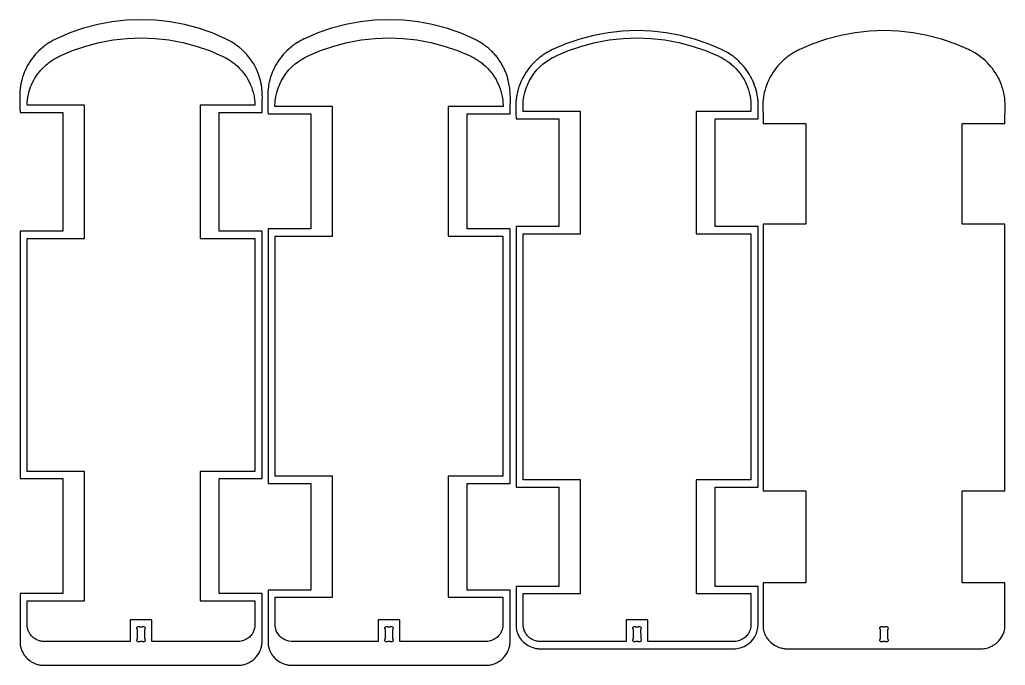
# Model space of a CAD drawing. Extents: x 104.9 to 190.6, y -82.9 to -13.6.
# Drawn here: x 104.91 to 138.85, y -58.81 to -36.59 of the extents above; entities that cross this region are included whole.
import ezdxf

# ---------------------------------------------------------------- set-up
doc = ezdxf.new("R2010")
doc.units = 0
doc.layers.add('SECTIONCUTEDGES', color=18, linetype='CONTINUOUS')

msp = doc.modelspace()

# ---------------------------------------------------------------- linework, layer by layer
at = {"layer": 'SECTIONCUTEDGES'}
for points in [[(105.357, -58.716), (105.405, -58.74), (105.459, -58.762), (105.519, -58.782), (105.56, -58.793), (105.598, -58.801), (105.635, -58.807), (105.673, -58.811), (105.692, -58.813), (112.477, -58.813), (112.522, -58.809), (112.571, -58.802), (112.62, -58.792), (112.669, -58.778), (112.716, -58.762), (112.762, -58.743), (112.807, -58.722), (112.851, -58.697), (112.893, -58.67), (112.934, -58.641), (112.972, -58.609), (113.009, -58.575), (113.044, -58.539), (113.068, -58.51), (113.091, -58.481), (113.112, -58.451), (113.133, -58.42), (113.152, -58.387), (113.169, -58.355), (113.185, -58.321), (113.199, -58.287), (113.212, -58.252), (113.224, -58.216), (113.234, -58.18), (113.242, -58.144), (113.249, -58.104), (113.252, -58.084), (113.254, -58.069), (113.254, -58.061), (113.254, -56.346), (111.781, -56.346), (111.781, -52.386), (113.254, -52.386), (113.254, -43.871), (111.781, -43.871), (111.781, -39.779), (113.254, -39.779), (113.256, -39.731), (113.259, -39.635), (113.262, -39.539), (113.263, -39.443), (113.264, -39.347), (113.265, -39.251), (113.264, -39.183), (113.264, -39.143), (113.262, -39.104), (113.26, -39.065), (113.257, -39.026), (113.253, -38.986), (113.247, -38.934), (113.243, -38.902), (113.238, -38.869), (113.232, -38.836), (113.227, -38.804), (113.22, -38.772), (113.213, -38.739), (113.206, -38.707), (113.198, -38.675), (113.19, -38.643), (113.181, -38.612), (113.172, -38.58), (113.16, -38.541), (113.155, -38.526), (113.123, -38.436), (113.087, -38.348), (113.047, -38.261), (113.003, -38.177), (112.956, -38.094), (112.905, -38.013), (112.85, -37.935), (112.792, -37.859), (112.73, -37.787), (112.666, -37.716), (112.598, -37.649), (112.522, -37.58), (112.5, -37.561), (112.465, -37.533), (112.413, -37.492), (112.366, -37.457), (112.342, -37.44), (112.296, -37.409), (112.252, -37.38), (112.207, -37.352), (112.184, -37.339), (112.139, -37.312), (112.092, -37.287), (112.019, -37.25), (112.002, -37.241), (111.537, -37.042), (111.063, -36.879), (110.579, -36.751), (110.086, -36.659), (109.588, -36.604), (109.087, -36.586), (108.586, -36.604), (108.088, -36.659), (107.596, -36.751), (107.111, -36.879), (106.637, -37.042), (106.177, -37.24), (106.12, -37.267), (106.092, -37.282), (106.047, -37.306), (106.013, -37.325), (105.979, -37.345), (105.945, -37.366), (105.911, -37.387), (105.878, -37.409), (105.845, -37.431), (105.813, -37.454), (105.781, -37.477), (105.749, -37.501), (105.718, -37.526), (105.658, -37.576), (105.648, -37.584), (105.576, -37.649), (105.509, -37.716), (105.444, -37.787), (105.383, -37.859), (105.325, -37.935), (105.27, -38.013), (105.219, -38.094), (105.171, -38.177), (105.128, -38.261), (105.088, -38.348), (105.052, -38.436), (105.015, -38.541), (105.008, -38.563), (104.995, -38.607), (104.978, -38.668), (104.97, -38.701), (104.96, -38.744), (104.952, -38.781), (104.945, -38.818), (104.939, -38.855), (104.933, -38.892), (104.928, -38.929), (104.924, -38.967), (104.92, -39.004), (104.916, -39.042), (104.914, -39.079), (104.912, -39.117), (104.911, -39.154), (104.91, -39.192), (104.91, -39.323), (104.911, -39.453), (104.916, -39.654), (104.92, -39.779), (106.394, -39.779), (106.394, -43.871), (104.92, -43.871), (104.92, -52.386), (106.394, -52.386), (106.394, -56.346), (104.92, -56.346), (104.921, -58.065), (104.922, -58.081), (104.925, -58.104), (104.93, -58.138), (104.934, -58.159), (104.939, -58.179), (104.944, -58.2), (104.949, -58.22), (104.956, -58.24), (104.962, -58.26), (104.97, -58.28), (104.978, -58.3), (104.986, -58.319), (104.995, -58.339), (105.012, -58.372), (105.015, -58.379), (105.045, -58.428), (105.075, -58.472), (105.108, -58.515), (105.144, -58.554), (105.182, -58.592), (105.223, -58.627), (105.266, -58.659), (105.31, -58.689)], [(113.946, -58.74), (114.007, -58.765), (114.035, -58.774), (114.087, -58.79), (114.12, -58.797), (114.138, -58.801), (114.176, -58.807), (114.195, -58.809), (114.238, -58.813), (121.018, -58.813), (121.063, -58.809), (121.112, -58.802), (121.161, -58.792), (121.209, -58.778), (121.257, -58.762), (121.303, -58.743), (121.348, -58.722), (121.392, -58.697), (121.434, -58.67), (121.475, -58.641), (121.513, -58.609), (121.55, -58.575), (121.584, -58.539), (121.609, -58.51), (121.632, -58.481), (121.653, -58.451), (121.673, -58.42), (121.692, -58.387), (121.71, -58.355), (121.726, -58.321), (121.74, -58.287), (121.753, -58.252), (121.765, -58.216), (121.774, -58.18), (121.783, -58.144), (121.789, -58.109), (121.793, -58.08), (121.795, -58.067), (121.795, -58.061), (121.795, -56.222), (120.322, -56.222), (120.322, -52.552), (121.795, -52.552), (121.795, -43.788), (120.322, -43.788), (120.322, -39.828), (121.795, -39.828), (121.796, -39.73), (121.799, -39.632), (121.804, -39.514), (121.806, -39.416), (121.807, -39.377), (121.806, -39.291), (121.806, -39.257), (121.803, -39.157), (121.801, -39.108), (121.797, -39.058), (121.793, -39.009), (121.79, -38.985), (121.784, -38.935), (121.777, -38.886), (121.77, -38.842), (121.759, -38.784), (121.747, -38.727), (121.734, -38.669), (121.724, -38.631), (121.715, -38.597), (121.705, -38.563), (121.694, -38.53), (121.683, -38.497), (121.672, -38.463), (121.66, -38.43), (121.647, -38.398), (121.634, -38.365), (121.62, -38.333), (121.606, -38.301), (121.591, -38.269), (121.575, -38.238), (121.558, -38.204), (121.541, -38.171), (121.523, -38.139), (121.504, -38.106), (121.485, -38.074), (121.465, -38.043), (121.445, -38.011), (121.424, -37.981), (121.403, -37.95), (121.381, -37.92), (121.358, -37.89), (121.335, -37.861), (121.312, -37.832), (121.288, -37.804), (121.263, -37.776), (121.238, -37.748), (121.213, -37.721), (121.187, -37.694), (121.161, -37.668), (121.134, -37.642), (121.107, -37.617), (121.079, -37.593), (121.051, -37.568), (121.022, -37.545), (120.988, -37.517), (120.953, -37.491), (120.918, -37.465), (120.883, -37.439), (120.847, -37.415), (120.81, -37.39), (120.773, -37.367), (120.754, -37.356), (120.717, -37.333), (120.678, -37.312), (120.64, -37.291), (120.62, -37.28), (120.566, -37.253), (120.543, -37.242), (120.078, -37.042), (119.604, -36.879), (119.119, -36.751), (118.627, -36.659), (118.129, -36.604), (117.628, -36.586), (117.127, -36.604), (116.629, -36.659), (116.136, -36.751), (115.652, -36.879), (115.178, -37.042), (114.714, -37.241), (114.699, -37.248), (114.647, -37.275), (114.588, -37.306), (114.554, -37.325), (114.519, -37.345), (114.485, -37.366), (114.452, -37.387), (114.419, -37.409), (114.386, -37.431), (114.354, -37.454), (114.322, -37.477), (114.29, -37.501), (114.259, -37.526), (114.214, -37.563), (114.188, -37.585), (114.117, -37.649), (114.049, -37.716), (113.985, -37.787), (113.923, -37.859), (113.865, -37.935), (113.811, -38.013), (113.76, -38.094), (113.712, -38.177), (113.668, -38.261), (113.629, -38.348), (113.593, -38.436), (113.558, -38.534), (113.538, -38.597), (113.522, -38.656), (113.519, -38.667), (113.505, -38.726), (113.492, -38.788), (113.483, -38.843), (113.476, -38.883), (113.473, -38.911), (113.466, -38.968), (113.465, -38.982), (113.46, -39.041), (113.457, -39.084), (113.453, -39.189), (113.451, -39.279), (113.451, -39.302), (113.45, -39.418), (113.45, -39.441), (113.452, -39.58), (113.455, -39.659), (113.46, -39.76), (113.461, -39.828), (114.934, -39.828), (114.934, -43.788), (113.461, -43.788), (113.461, -52.552), (114.934, -52.552), (114.934, -56.222), (113.461, -56.222), (113.462, -58.069), (113.463, -58.081), (113.466, -58.104), (113.471, -58.138), (113.475, -58.159), (113.479, -58.179), (113.485, -58.2), (113.49, -58.22), (113.496, -58.24), (113.503, -58.26), (113.51, -58.28), (113.518, -58.3), (113.527, -58.319), (113.535, -58.339), (113.557, -58.381), (113.586, -58.428), (113.616, -58.472), (113.649, -58.515), (113.685, -58.554), (113.723, -58.592), (113.764, -58.627), (113.806, -58.659), (113.851, -58.689), (113.898, -58.716)], [(122.486, -58.168), (122.545, -58.192), (122.576, -58.203), (122.623, -58.217), (122.651, -58.224), (122.688, -58.231), (122.717, -58.235), (122.759, -58.24), (122.775, -58.241), (129.559, -58.242), (129.662, -58.229), (129.763, -58.203), (129.86, -58.164), (129.951, -58.114), (130.035, -58.053), (130.111, -57.982), (130.178, -57.902), (130.234, -57.814), (130.278, -57.719), (130.31, -57.62), (130.33, -57.518), (130.336, -57.394), (130.336, -57.319), (130.336, -56.097), (128.862, -56.097), (128.862, -52.677), (130.336, -52.677), (130.336, -43.705), (128.862, -43.705), (128.862, -39.994), (130.336, -39.994), (130.336, -39.917), (130.342, -39.694), (130.343, -39.65), (130.345, -39.591), (130.344, -39.533), (130.343, -39.476), (130.34, -39.425), (130.336, -39.373), (130.33, -39.323), (130.324, -39.277), (130.321, -39.255), (130.306, -39.17), (130.289, -39.089), (130.268, -39.008), (130.245, -38.928), (130.218, -38.849), (130.188, -38.771), (130.155, -38.694), (130.12, -38.618), (130.081, -38.544), (130.04, -38.472), (129.996, -38.401), (129.949, -38.332), (129.899, -38.265), (129.847, -38.2), (129.792, -38.137), (129.735, -38.076), (129.676, -38.017), (129.615, -37.961), (129.551, -37.907), (129.485, -37.855), (129.417, -37.806), (129.335, -37.752), (129.277, -37.717), (129.237, -37.694), (129.178, -37.663), (129.08, -37.615), (128.619, -37.417), (128.145, -37.254), (127.66, -37.126), (127.168, -37.034), (126.669, -36.979), (126.169, -36.961), (125.668, -36.979), (125.17, -37.034), (124.677, -37.126), (124.193, -37.254), (123.719, -37.417), (123.258, -37.615), (123.202, -37.642), (123.178, -37.654), (123.129, -37.681), (123.094, -37.7), (123.06, -37.72), (123.026, -37.741), (122.993, -37.762), (122.96, -37.784), (122.927, -37.806), (122.894, -37.829), (122.862, -37.852), (122.831, -37.876), (122.8, -37.901), (122.751, -37.941), (122.729, -37.96), (122.658, -38.024), (122.59, -38.091), (122.526, -38.161), (122.464, -38.234), (122.406, -38.31), (122.351, -38.388), (122.3, -38.469), (122.253, -38.551), (122.209, -38.636), (122.169, -38.723), (122.133, -38.811), (122.101, -38.901), (122.089, -38.937), (122.078, -38.974), (122.062, -39.034), (122.054, -39.064), (122.041, -39.124), (122.031, -39.17), (122.026, -39.198), (122.021, -39.225), (122.017, -39.253), (122.013, -39.281), (122.009, -39.308), (122.006, -39.336), (122.003, -39.364), (122, -39.392), (121.998, -39.42), (121.996, -39.448), (121.995, -39.476), (121.993, -39.536), (121.993, -39.568), (121.992, -39.601), (121.994, -39.665), (121.997, -39.768), (122, -39.864), (122.002, -39.955), (122.002, -39.994), (123.475, -39.994), (123.475, -43.705), (122.002, -43.705), (122.002, -52.677), (123.475, -52.677), (123.475, -56.097), (122.002, -56.097), (122.002, -57.492), (122.003, -57.502), (122.005, -57.519), (122.008, -57.542), (122.012, -57.566), (122.016, -57.587), (122.02, -57.608), (122.025, -57.628), (122.031, -57.649), (122.037, -57.669), (122.044, -57.689), (122.051, -57.709), (122.059, -57.728), (122.067, -57.748), (122.076, -57.767), (122.095, -57.803), (122.099, -57.811), (122.126, -57.857), (122.157, -57.901), (122.19, -57.943), (122.226, -57.983), (122.264, -58.021), (122.304, -58.056), (122.347, -58.088), (122.392, -58.118), (122.438, -58.144)], [(130.991, -58.168), (131.041, -58.189), (131.067, -58.198), (131.123, -58.216), (131.156, -58.224), (131.174, -58.227), (131.212, -58.234), (131.25, -58.239), (131.281, -58.241), (138.063, -58.242), (138.108, -58.238), (138.158, -58.23), (138.207, -58.22), (138.255, -58.207), (138.302, -58.191), (138.349, -58.172), (138.394, -58.15), (138.437, -58.126), (138.48, -58.099), (138.52, -58.069), (138.559, -58.038), (138.595, -58.003), (138.63, -57.967), (138.654, -57.939), (138.677, -57.91), (138.699, -57.879), (138.719, -57.848), (138.738, -57.816), (138.755, -57.783), (138.771, -57.749), (138.786, -57.715), (138.799, -57.68), (138.81, -57.645), (138.82, -57.609), (138.831, -57.558), (138.837, -57.523), (138.839, -57.503), (138.84, -57.489), (138.84, -55.973), (137.367, -55.973), (137.367, -52.801), (138.84, -52.801), (138.84, -43.622), (137.367, -43.622), (137.367, -40.16), (138.84, -40.16), (138.84, -40.095), (138.839, -39.868), (138.841, -39.761), (138.844, -39.69), (138.849, -39.628), (138.849, -39.619), (138.85, -39.575), (138.85, -39.557), (138.847, -39.464), (138.84, -39.372), (138.829, -39.28), (138.814, -39.188), (138.796, -39.098), (138.773, -39.008), (138.747, -38.919), (138.716, -38.831), (138.682, -38.745), (138.645, -38.66), (138.603, -38.577), (138.559, -38.496), (138.51, -38.417), (138.459, -38.34), (138.404, -38.265), (138.346, -38.193), (138.285, -38.123), (138.221, -38.056), (138.154, -37.992), (138.084, -37.93), (138.012, -37.872), (137.938, -37.817), (137.859, -37.764), (137.801, -37.729), (137.759, -37.704), (137.725, -37.685), (137.674, -37.658), (137.644, -37.644), (137.585, -37.615), (137.123, -37.417), (136.65, -37.254), (136.165, -37.126), (135.672, -37.034), (135.174, -36.979), (134.674, -36.961), (134.173, -36.979), (133.675, -37.034), (133.182, -37.126), (132.697, -37.254), (132.224, -37.417), (131.735, -37.628), (131.706, -37.642), (131.669, -37.662), (131.634, -37.681), (131.599, -37.7), (131.565, -37.72), (131.531, -37.741), (131.498, -37.762), (131.464, -37.784), (131.432, -37.806), (131.399, -37.829), (131.367, -37.852), (131.336, -37.876), (131.304, -37.901), (131.272, -37.927), (131.237, -37.956), (131.163, -38.024), (131.095, -38.091), (131.03, -38.161), (130.969, -38.234), (130.911, -38.31), (130.856, -38.388), (130.805, -38.469), (130.758, -38.551), (130.714, -38.636), (130.674, -38.723), (130.638, -38.811), (130.599, -38.923), (130.594, -38.937), (130.579, -38.989), (130.567, -39.034), (130.552, -39.094), (130.539, -39.155), (130.532, -39.192), (130.528, -39.214), (130.521, -39.259), (130.518, -39.281), (130.512, -39.325), (130.507, -39.37), (130.505, -39.392), (130.502, -39.437), (130.499, -39.495), (130.498, -39.529), (130.497, -39.589), (130.499, -39.638), (130.504, -39.722), (130.507, -39.798), (130.508, -39.913), (130.507, -40.16), (131.98, -40.16), (131.98, -43.622), (130.507, -43.622), (130.507, -52.801), (131.98, -52.801), (131.98, -55.973), (130.507, -55.973), (130.507, -57.495), (130.511, -57.529), (130.513, -57.545), (130.516, -57.566), (130.52, -57.587), (130.525, -57.608), (130.53, -57.628), (130.536, -57.649), (130.542, -57.669), (130.549, -57.689), (130.556, -57.709), (130.564, -57.728), (130.572, -57.748), (130.581, -57.767), (130.596, -57.797), (130.604, -57.811), (130.631, -57.857), (130.662, -57.901), (130.695, -57.943), (130.731, -57.983), (130.769, -58.021), (130.809, -58.056), (130.852, -58.088), (130.897, -58.118), (130.943, -58.144)], [(105.444, -57.907), (105.418, -57.89), (105.392, -57.871), (105.368, -57.851), (105.344, -57.829), (105.322, -57.806), (105.301, -57.782), (105.282, -57.757), (105.263, -57.731), (105.246, -57.704), (105.231, -57.676), (105.217, -57.647), (105.205, -57.618), (105.194, -57.588), (105.186, -57.557), (105.178, -57.526), (105.172, -57.493), (105.17, -57.471), (105.17, -56.596), (107.146, -56.596), (107.146, -52.137), (105.17, -52.137), (105.17, -44.121), (107.146, -44.121), (107.146, -39.528), (105.163, -39.528), (105.165, -39.491), (105.171, -39.419), (105.177, -39.365), (105.183, -39.311), (105.186, -39.285), (105.19, -39.26), (105.194, -39.234), (105.198, -39.208), (105.203, -39.183), (105.209, -39.157), (105.214, -39.132), (105.22, -39.106), (105.227, -39.081), (105.234, -39.056), (105.241, -39.031), (105.257, -38.98), (105.285, -38.9), (105.317, -38.822), (105.352, -38.745), (105.391, -38.67), (105.433, -38.597), (105.478, -38.526), (105.527, -38.456), (105.578, -38.389), (105.633, -38.325), (105.69, -38.263), (105.75, -38.203), (105.819, -38.142), (105.879, -38.091), (105.898, -38.077), (105.935, -38.049), (105.973, -38.021), (106.012, -37.995), (106.054, -37.967), (106.087, -37.946), (106.104, -37.936), (106.138, -37.916), (106.155, -37.907), (106.189, -37.888), (106.206, -37.879), (106.246, -37.858), (106.283, -37.84), (106.727, -37.65), (107.184, -37.493), (107.65, -37.37), (108.125, -37.281), (108.605, -37.228), (109.087, -37.21), (109.57, -37.228), (110.049, -37.281), (110.524, -37.37), (110.991, -37.493), (111.447, -37.65), (111.905, -37.847), (111.929, -37.859), (111.96, -37.874), (111.985, -37.888), (112.02, -37.907), (112.054, -37.926), (112.088, -37.947), (112.121, -37.968), (112.154, -37.989), (112.187, -38.012), (112.219, -38.034), (112.251, -38.058), (112.282, -38.082), (112.313, -38.107), (112.343, -38.132), (112.383, -38.167), (112.408, -38.19), (112.48, -38.26), (112.545, -38.33), (112.606, -38.403), (112.663, -38.479), (112.716, -38.557), (112.765, -38.639), (112.81, -38.722), (112.851, -38.808), (112.888, -38.896), (112.919, -38.986), (112.947, -39.077), (112.971, -39.177), (112.979, -39.218), (112.986, -39.258), (112.994, -39.327), (113.003, -39.407), (113.004, -39.428), (113.011, -39.511), (113.012, -39.528), (111.123, -39.528), (111.123, -44.121), (113.005, -44.121), (113.005, -52.137), (111.123, -52.137), (111.123, -56.596), (113.005, -56.596), (113.004, -57.474), (113.004, -57.484), (113.001, -57.502), (112.998, -57.522), (112.994, -57.542), (112.989, -57.563), (112.984, -57.583), (112.977, -57.603), (112.97, -57.623), (112.962, -57.643), (112.954, -57.662), (112.944, -57.681), (112.934, -57.699), (112.923, -57.717), (112.912, -57.735), (112.9, -57.752), (112.875, -57.784), (112.848, -57.813), (112.819, -57.841), (112.788, -57.867), (112.755, -57.891), (112.721, -57.912), (112.686, -57.931), (112.65, -57.948), (112.612, -57.962), (112.573, -57.974), (112.534, -57.983), (112.475, -57.991), (112.463, -57.992), (109.461, -57.992), (109.461, -57.244), (108.713, -57.244), (108.713, -57.992), (105.709, -57.992), (105.682, -57.989), (105.65, -57.985), (105.619, -57.979), (105.588, -57.971), (105.558, -57.961), (105.529, -57.95), (105.5, -57.937), (105.472, -57.923)], [(114.041, -57.938), (113.977, -57.902), (113.917, -57.859), (113.864, -57.808), (113.817, -57.752), (113.778, -57.689), (113.747, -57.623), (113.725, -57.553), (113.711, -57.48), (113.707, -57.405), (113.707, -57.389), (113.707, -57.363), (113.709, -57.125), (113.71, -56.921), (113.71, -56.471), (115.686, -56.471), (115.686, -52.303), (113.71, -52.303), (113.71, -44.038), (115.686, -44.038), (115.686, -39.579), (113.701, -39.579), (113.7, -39.549), (113.7, -39.52), (113.705, -39.447), (113.711, -39.377), (113.732, -39.23), (113.765, -39.086), (113.808, -38.945), (113.863, -38.808), (113.928, -38.676), (114.002, -38.549), (114.087, -38.428), (114.18, -38.314), (114.282, -38.207), (114.392, -38.109), (114.51, -38.02), (114.648, -37.931), (114.655, -37.927), (114.709, -37.897), (114.753, -37.875), (114.818, -37.843), (115.268, -37.65), (115.724, -37.493), (116.191, -37.37), (116.666, -37.281), (117.146, -37.228), (117.628, -37.21), (118.11, -37.228), (118.59, -37.281), (119.065, -37.37), (119.532, -37.493), (119.988, -37.65), (120.44, -37.844), (120.456, -37.851), (120.482, -37.864), (120.521, -37.885), (120.567, -37.91), (120.601, -37.93), (120.635, -37.95), (120.669, -37.972), (120.702, -37.993), (120.735, -38.016), (120.767, -38.039), (120.799, -38.063), (120.83, -38.087), (120.861, -38.112), (120.891, -38.138), (120.935, -38.176), (120.959, -38.198), (121.028, -38.266), (121.092, -38.337), (121.153, -38.41), (121.21, -38.487), (121.263, -38.566), (121.312, -38.648), (121.357, -38.733), (121.397, -38.819), (121.433, -38.907), (121.465, -38.997), (121.492, -39.089), (121.515, -39.188), (121.524, -39.234), (121.533, -39.287), (121.535, -39.301), (121.543, -39.355), (121.547, -39.397), (121.552, -39.469), (121.555, -39.531), (121.556, -39.549), (121.556, -39.573), (121.555, -39.579), (119.664, -39.579), (119.664, -44.038), (121.546, -44.038), (121.546, -52.303), (119.664, -52.303), (119.664, -56.471), (121.545, -56.471), (121.545, -57.47), (121.543, -57.493), (121.54, -57.513), (121.535, -57.542), (121.53, -57.563), (121.524, -57.583), (121.518, -57.603), (121.511, -57.623), (121.503, -57.643), (121.494, -57.662), (121.485, -57.681), (121.475, -57.699), (121.464, -57.717), (121.452, -57.735), (121.44, -57.752), (121.415, -57.784), (121.388, -57.813), (121.359, -57.841), (121.329, -57.867), (121.296, -57.891), (121.262, -57.912), (121.227, -57.931), (121.19, -57.948), (121.153, -57.962), (121.114, -57.974), (121.075, -57.983), (121.03, -57.99), (121.005, -57.992), (118.002, -57.992), (118.002, -57.244), (117.254, -57.244), (117.254, -57.992), (114.253, -57.992), (114.181, -57.983), (114.109, -57.965)], [(122.61, -57.95), (122.581, -57.937), (122.553, -57.923), (122.526, -57.907), (122.499, -57.89), (122.474, -57.871), (122.449, -57.851), (122.426, -57.829), (122.404, -57.806), (122.383, -57.782), (122.363, -57.757), (122.345, -57.731), (122.328, -57.704), (122.313, -57.676), (122.299, -57.647), (122.287, -57.618), (122.276, -57.588), (122.267, -57.557), (122.26, -57.526), (122.254, -57.495), (122.251, -57.472), (122.251, -56.347), (124.227, -56.347), (124.227, -52.427), (122.251, -52.427), (122.251, -43.955), (124.227, -43.955), (124.227, -39.745), (122.245, -39.745), (122.245, -39.674), (122.244, -39.509), (122.245, -39.485), (122.247, -39.437), (122.249, -39.4), (122.252, -39.376), (122.273, -39.23), (122.306, -39.086), (122.349, -38.945), (122.403, -38.808), (122.468, -38.676), (122.543, -38.549), (122.627, -38.428), (122.721, -38.314), (122.823, -38.207), (122.933, -38.109), (123.05, -38.02), (123.174, -37.94), (123.199, -37.925), (123.261, -37.892), (123.327, -37.858), (123.359, -37.843), (123.809, -37.65), (124.265, -37.493), (124.732, -37.37), (125.206, -37.281), (125.686, -37.228), (126.169, -37.21), (126.651, -37.228), (127.131, -37.281), (127.605, -37.37), (128.072, -37.493), (128.529, -37.65), (128.985, -37.846), (129.001, -37.853), (129.028, -37.867), (129.073, -37.891), (129.108, -37.91), (129.142, -37.93), (129.176, -37.95), (129.21, -37.972), (129.243, -37.993), (129.275, -38.016), (129.308, -38.039), (129.339, -38.063), (129.371, -38.087), (129.402, -38.112), (129.432, -38.138), (129.476, -38.176), (129.501, -38.199), (129.569, -38.266), (129.633, -38.337), (129.694, -38.41), (129.751, -38.487), (129.804, -38.566), (129.853, -38.648), (129.898, -38.733), (129.938, -38.819), (129.974, -38.907), (130.006, -38.997), (130.032, -39.089), (130.055, -39.182), (130.061, -39.213), (130.069, -39.255), (130.073, -39.287), (130.079, -39.337), (130.084, -39.379), (130.088, -39.437), (130.09, -39.48), (130.092, -39.545), (130.092, -39.605), (130.092, -39.684), (130.092, -39.745), (128.205, -39.745), (128.205, -43.955), (130.086, -43.955), (130.086, -52.427), (128.205, -52.427), (128.205, -56.347), (130.086, -56.347), (130.086, -57.477), (130.082, -57.504), (130.08, -57.522), (130.076, -57.542), (130.071, -57.563), (130.065, -57.583), (130.059, -57.603), (130.052, -57.623), (130.044, -57.643), (130.035, -57.662), (130.026, -57.681), (130.016, -57.699), (130.005, -57.717), (129.993, -57.735), (129.981, -57.752), (129.956, -57.784), (129.929, -57.813), (129.9, -57.841), (129.869, -57.867), (129.837, -57.891), (129.803, -57.912), (129.768, -57.931), (129.731, -57.948), (129.693, -57.962), (129.655, -57.974), (129.616, -57.983), (129.569, -57.99), (129.549, -57.992), (129.543, -57.992), (126.543, -57.992), (126.543, -57.244), (125.795, -57.244), (125.795, -57.992), (122.781, -57.991), (122.768, -57.99), (122.732, -57.985), (122.701, -57.979), (122.67, -57.971), (122.64, -57.961)], [(108.978, -58.004), (108.973, -58.001), (108.969, -57.997), (108.964, -57.994), (108.96, -57.99), (108.957, -57.985), (108.954, -57.981), (108.951, -57.976), (108.949, -57.971), (108.947, -57.965), (108.945, -57.959), (108.944, -57.952), (108.944, -57.945), (108.945, -57.939), (108.946, -57.932), (108.95, -57.921), (108.956, -57.911), (108.96, -57.907), (108.962, -57.905), (108.963, -57.904), (108.961, -57.578), (108.948, -57.554), (108.946, -57.548), (108.945, -57.546), (108.944, -57.54), (108.944, -57.533), (108.945, -57.529), (108.946, -57.524), (108.947, -57.52), (108.948, -57.515), (108.95, -57.511), (108.952, -57.507), (108.955, -57.503), (108.957, -57.499), (108.96, -57.496), (108.963, -57.493), (108.967, -57.489), (108.973, -57.485), (108.976, -57.483), (108.983, -57.48), (108.989, -57.478), (108.996, -57.476), (109.002, -57.475), (109.006, -57.475), (109.013, -57.475), (109.019, -57.476), (109.026, -57.478), (109.032, -57.48), (109.038, -57.483), (109.044, -57.487), (109.046, -57.489), (109.049, -57.492), (109.051, -57.493), (109.124, -57.493), (109.127, -57.49), (109.133, -57.486), (109.141, -57.481), (109.156, -57.476), (109.171, -57.475), (109.186, -57.478), (109.2, -57.484), (109.212, -57.493), (109.221, -57.505), (109.227, -57.519), (109.23, -57.534), (109.229, -57.55), (109.224, -57.565), (109.222, -57.568), (109.216, -57.577), (109.213, -57.579), (109.212, -57.581), (109.212, -57.905), (109.213, -57.907), (109.226, -57.931), (109.229, -57.937), (109.23, -57.942), (109.23, -57.948), (109.23, -57.952), (109.23, -57.957), (109.229, -57.961), (109.228, -57.966), (109.226, -57.97), (109.224, -57.974), (109.222, -57.978), (109.22, -57.982), (109.217, -57.986), (109.214, -57.99), (109.211, -57.993), (109.208, -57.996), (109.204, -57.999), (109.198, -58.002), (109.192, -58.005), (109.186, -58.008), (109.179, -58.009), (109.172, -58.01), (109.165, -58.01), (109.162, -58.01), (109.155, -58.009), (109.149, -58.008), (109.142, -58.005), (109.136, -58.002), (109.131, -57.998), (109.128, -57.996), (109.126, -57.993), (109.124, -57.992), (109.048, -57.993), (109.033, -58.001), (109.021, -58.007), (109.018, -58.008), (109.01, -58.01), (109.002, -58.01), (108.994, -58.009), (108.988, -58.008), (108.983, -58.006)], [(117.519, -58.004), (117.514, -58.001), (117.509, -57.997), (117.505, -57.994), (117.501, -57.99), (117.498, -57.985), (117.494, -57.981), (117.492, -57.976), (117.489, -57.971), (117.488, -57.965), (117.486, -57.959), (117.485, -57.952), (117.485, -57.949), (117.485, -57.942), (117.486, -57.935), (117.488, -57.929), (117.491, -57.921), (117.494, -57.915), (117.5, -57.908), (117.503, -57.904), (117.503, -57.582), (117.503, -57.579), (117.489, -57.554), (117.486, -57.548), (117.485, -57.544), (117.485, -57.537), (117.485, -57.533), (117.485, -57.529), (117.486, -57.524), (117.487, -57.52), (117.489, -57.515), (117.491, -57.511), (117.493, -57.507), (117.495, -57.503), (117.498, -57.499), (117.501, -57.496), (117.504, -57.493), (117.508, -57.489), (117.514, -57.485), (117.52, -57.481), (117.526, -57.479), (117.533, -57.477), (117.536, -57.476), (117.543, -57.475), (117.55, -57.475), (117.557, -57.476), (117.56, -57.476), (117.567, -57.478), (117.573, -57.48), (117.579, -57.483), (117.582, -57.485), (117.588, -57.49), (117.59, -57.493), (117.591, -57.493), (117.665, -57.493), (117.667, -57.492), (117.668, -57.49), (117.681, -57.481), (117.696, -57.476), (117.712, -57.475), (117.727, -57.478), (117.741, -57.484), (117.753, -57.493), (117.762, -57.505), (117.768, -57.519), (117.771, -57.534), (117.77, -57.55), (117.764, -57.565), (117.757, -57.577), (117.753, -57.582), (117.753, -57.906), (117.767, -57.931), (117.769, -57.937), (117.771, -57.944), (117.771, -57.95), (117.77, -57.957), (117.77, -57.961), (117.768, -57.966), (117.767, -57.97), (117.765, -57.974), (117.763, -57.978), (117.761, -57.982), (117.758, -57.986), (117.755, -57.99), (117.752, -57.993), (117.748, -57.996), (117.742, -58.001), (117.739, -58.002), (117.733, -58.005), (117.73, -58.007), (117.723, -58.009), (117.716, -58.01), (117.709, -58.011), (117.706, -58.01), (117.699, -58.01), (117.693, -58.009), (117.686, -58.007), (117.68, -58.004), (117.674, -58), (117.668, -57.996), (117.666, -57.993), (117.664, -57.992), (117.591, -57.992), (117.582, -57.996), (117.561, -58.007), (117.554, -58.009), (117.545, -58.01), (117.543, -58.01), (117.535, -58.009), (117.529, -58.008), (117.524, -58.006)], [(126.065, -58.006), (126.06, -58.004), (126.055, -58.001), (126.05, -57.997), (126.046, -57.994), (126.042, -57.99), (126.038, -57.985), (126.035, -57.981), (126.032, -57.976), (126.03, -57.971), (126.028, -57.965), (126.027, -57.959), (126.026, -57.952), (126.026, -57.945), (126.026, -57.942), (126.027, -57.935), (126.029, -57.929), (126.03, -57.924), (126.036, -57.913), (126.041, -57.908), (126.044, -57.905), (126.044, -57.582), (126.043, -57.579), (126.029, -57.554), (126.027, -57.548), (126.027, -57.546), (126.026, -57.54), (126.026, -57.533), (126.026, -57.529), (126.027, -57.524), (126.028, -57.52), (126.03, -57.515), (126.032, -57.511), (126.034, -57.507), (126.036, -57.503), (126.039, -57.499), (126.042, -57.496), (126.045, -57.493), (126.048, -57.489), (126.055, -57.485), (126.061, -57.481), (126.064, -57.48), (126.07, -57.478), (126.077, -57.476), (126.084, -57.475), (126.087, -57.475), (126.094, -57.475), (126.101, -57.476), (126.107, -57.478), (126.11, -57.479), (126.117, -57.482), (126.122, -57.485), (126.128, -57.489), (126.13, -57.492), (126.132, -57.493), (126.132, -57.493), (126.206, -57.493), (126.207, -57.492), (126.209, -57.49), (126.214, -57.486), (126.223, -57.481), (126.237, -57.476), (126.252, -57.475), (126.267, -57.478), (126.281, -57.484), (126.293, -57.493), (126.303, -57.505), (126.309, -57.519), (126.312, -57.534), (126.31, -57.55), (126.305, -57.566), (126.296, -57.579), (126.295, -57.58), (126.293, -57.582), (126.294, -57.905), (126.294, -57.907), (126.306, -57.928), (126.309, -57.933), (126.311, -57.939), (126.312, -57.946), (126.312, -57.952), (126.311, -57.957), (126.31, -57.961), (126.309, -57.966), (126.308, -57.97), (126.306, -57.974), (126.304, -57.978), (126.301, -57.982), (126.299, -57.986), (126.296, -57.99), (126.292, -57.993), (126.289, -57.996), (126.283, -58.001), (126.277, -58.004), (126.27, -58.007), (126.264, -58.009), (126.257, -58.01), (126.25, -58.011), (126.243, -58.01), (126.237, -58.009), (126.23, -58.008), (126.227, -58.007), (126.221, -58.004), (126.215, -58), (126.208, -57.994), (126.207, -57.993), (126.205, -57.992), (126.131, -57.993), (126.127, -57.994), (126.102, -58.007), (126.1, -58.008), (126.092, -58.01), (126.083, -58.01), (126.075, -58.009), (126.07, -58.008)], [(134.569, -58.006), (134.564, -58.004), (134.559, -58.001), (134.555, -57.997), (134.551, -57.994), (134.547, -57.99), (134.543, -57.985), (134.54, -57.981), (134.537, -57.976), (134.535, -57.971), (134.532, -57.962), (134.531, -57.956), (134.531, -57.949), (134.531, -57.945), (134.531, -57.939), (134.532, -57.935), (134.533, -57.929), (134.536, -57.921), (134.543, -57.911), (134.546, -57.907), (134.548, -57.905), (134.549, -57.904), (134.549, -57.581), (134.548, -57.579), (134.546, -57.574), (134.534, -57.554), (134.532, -57.548), (134.531, -57.544), (134.53, -57.537), (134.53, -57.533), (134.531, -57.529), (134.532, -57.524), (134.533, -57.52), (134.535, -57.515), (134.536, -57.511), (134.539, -57.507), (134.541, -57.503), (134.544, -57.499), (134.547, -57.496), (134.55, -57.493), (134.553, -57.489), (134.56, -57.485), (134.566, -57.481), (134.572, -57.479), (134.579, -57.477), (134.585, -57.475), (134.592, -57.475), (134.599, -57.475), (134.606, -57.476), (134.612, -57.478), (134.615, -57.479), (134.621, -57.482), (134.627, -57.485), (134.634, -57.49), (134.635, -57.492), (134.636, -57.493), (134.637, -57.493), (134.711, -57.493), (134.712, -57.492), (134.713, -57.49), (134.715, -57.489), (134.724, -57.483), (134.727, -57.481), (134.742, -57.476), (134.757, -57.475), (134.772, -57.478), (134.786, -57.484), (134.798, -57.493), (134.808, -57.505), (134.814, -57.519), (134.816, -57.534), (134.815, -57.55), (134.81, -57.565), (134.802, -57.577), (134.798, -57.581), (134.799, -57.906), (134.806, -57.919), (134.812, -57.929), (134.814, -57.935), (134.816, -57.942), (134.816, -57.944), (134.817, -57.95), (134.816, -57.957), (134.815, -57.961), (134.814, -57.966), (134.813, -57.97), (134.811, -57.974), (134.809, -57.978), (134.806, -57.982), (134.803, -57.986), (134.801, -57.99), (134.797, -57.993), (134.794, -57.996), (134.787, -58.001), (134.781, -58.004), (134.775, -58.007), (134.772, -58.008), (134.765, -58.009), (134.758, -58.01), (134.751, -58.01), (134.745, -58.01), (134.738, -58.009), (134.732, -58.007), (134.729, -58.005), (134.723, -58.002), (134.717, -57.998), (134.714, -57.996), (134.712, -57.993), (134.71, -57.992), (134.635, -57.993), (134.617, -58.001), (134.607, -58.007), (134.602, -58.009), (134.594, -58.01), (134.586, -58.01), (134.583, -58.01), (134.575, -58.008)]]:
    msp.add_lwpolyline(points, close=True, dxfattribs=at)

doc.saveas('drawing.dxf')
